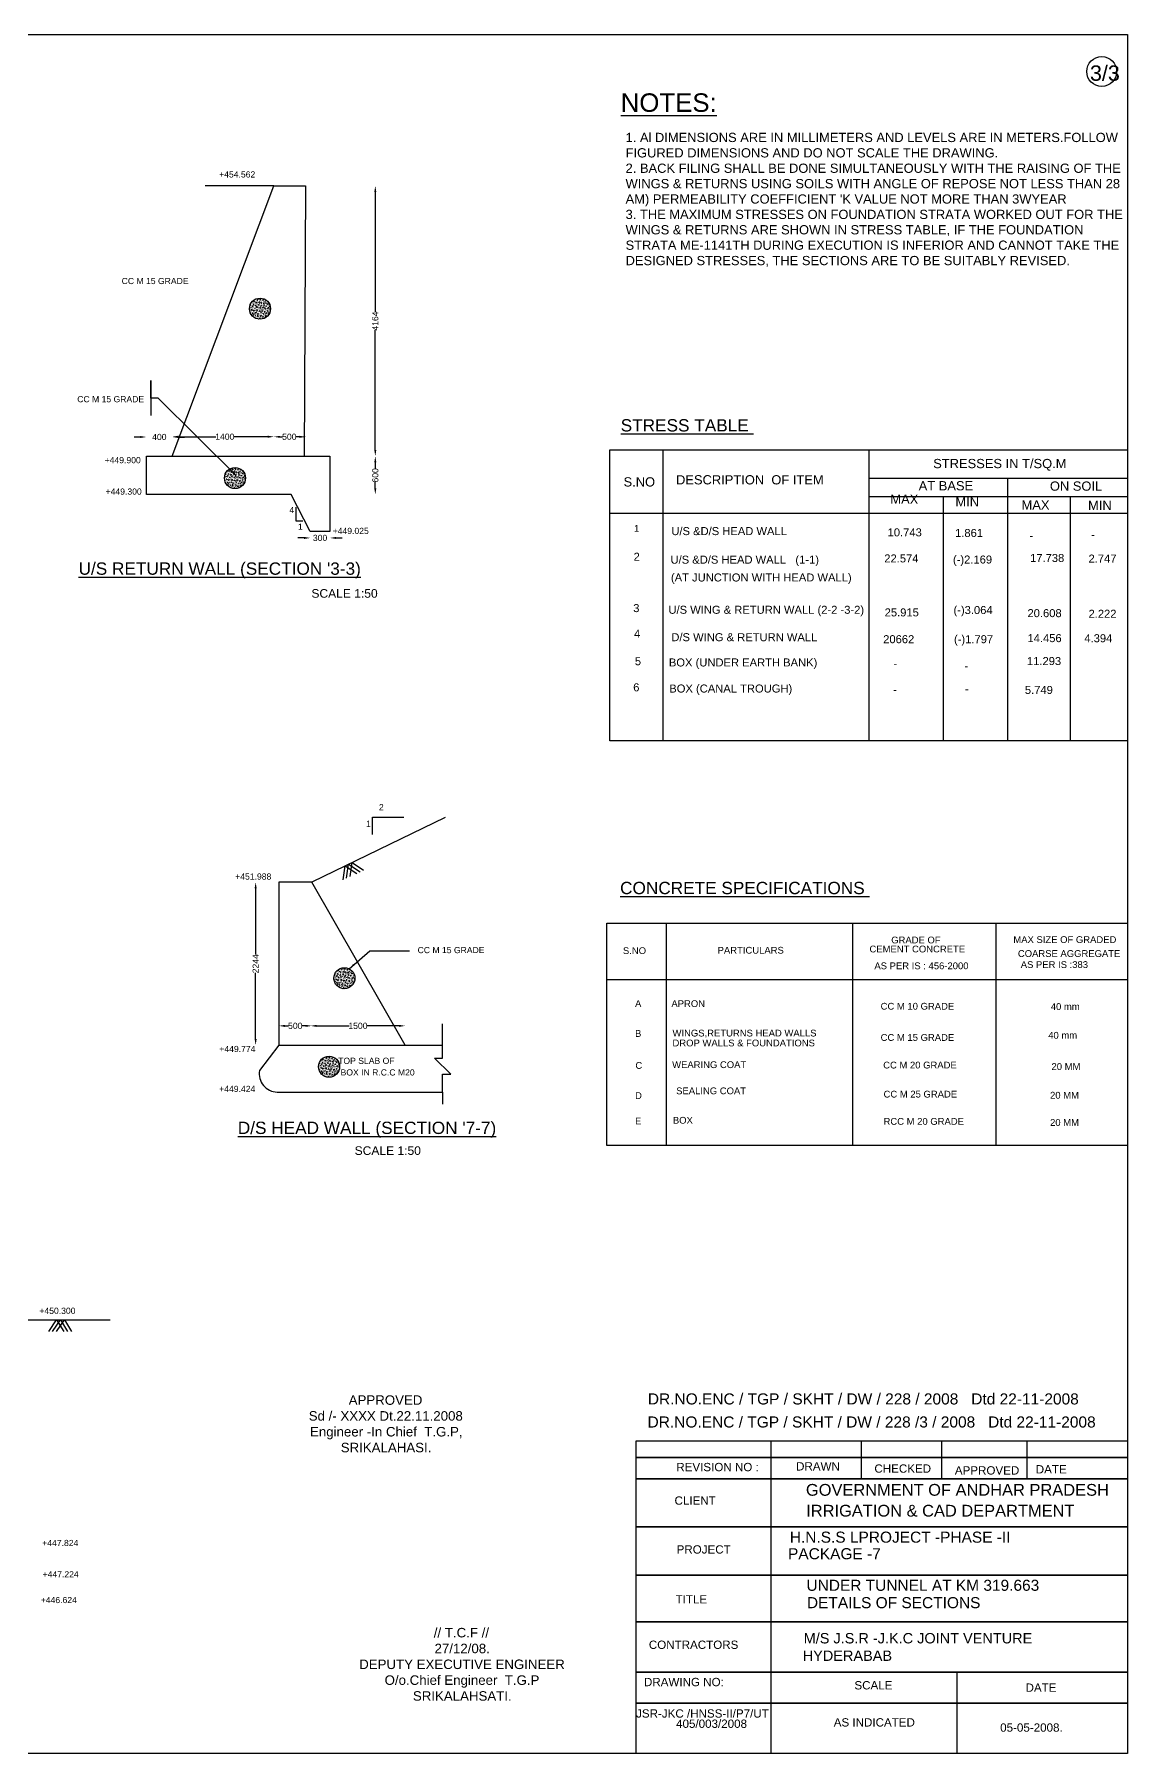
# Model space of a CAD drawing. Header units: millimetres. Extents: x 5124 to 2324472, y 2311 to 45665123.
# Drawn here: x 2235669 to 2324472, y 45525453 to 45665123 of the extents above; entities that cross this region are included whole.
import ezdxf

# ---------------------------------------------------------------- set-up
doc = ezdxf.new("R2010")
doc.units = ezdxf.units.MM
doc.header["$MEASUREMENT"] = 0
doc.layers.add('DRAWING', color=2, linetype='Continuous')
doc.layers.add('TEXT', color=7, linetype='Continuous')
doc.styles.get("Standard").update_dxf_attribs({"font": 'arial.ttf', "height": 500})
doc.dimstyles.get("Standard").update_dxf_attribs({"dimtxt": 500, "dimasz": 500, "dimexe": 0.18, "dimexo": 0.0625, "dimgap": 0.09, "dimtad": 0, "dimdec": 0, "dimzin": 0, "dimdsep": 46, "dimtxsty": 'Standard', "dimcen": 0.09, "dimse1": 1, "dimse2": 1, "dimadec": 0, "dimazin": 0, "dimtfac": 1, "dimtdec": 0, "dimtofl": 0, "dimtmove": 0, "dimatfit": 3, "dimfxl": 1, "dimtolj": 1, "dimtzin": 0, "dimarcsym": 0})

# ---------------------------------------------------------------- blocks, each defined once
blk = doc.blocks.new('*D60')
at = {"layer": 'Defpoints', "color": 0, "transparency": 16777216}
for p in [(2257704, 45652814), (2263362, 45652814), (2257594, 45630857)]:
    blk.add_point(p, dxfattribs=at)
at = {"layer": 'TEXT', "color": 0, "lineweight": -2, "transparency": 16777216}
for p, q in [((2263362, 45652314), (2263362, 45642591)), ((2263362, 45631357), (2263362, 45641080))]:
    blk.add_line(p, q, dxfattribs=at)
at = {"layer": 'TEXT', "color": 0, "transparency": 16777216}
for points in [[(2263279, 45652314), (2263445, 45652314), (2263362, 45652814)], [(2263279, 45631357), (2263445, 45631357), (2263362, 45630857)]]:
    blk.add_solid(points, dxfattribs=at)
at = {"layer": 'TEXT', "color": 0, "transparency": 16777216, "insert": (2263362, 45641835), "char_height": 500, "attachment_point": 5, "rotation": 90}
blk.add_mtext('\\A1;4164', dxfattribs=at)
blk = doc.blocks.new('*D61')
at = {"layer": 'Defpoints', "color": 0, "transparency": 16777216}
for p in [(2257594, 45630857), (2256536, 45627736), (2263362, 45627736)]:
    blk.add_point(p, dxfattribs=at)
at = {"layer": 'TEXT', "color": 0, "lineweight": -2, "transparency": 16777216}
for p, q in [((2263362, 45630357), (2263362, 45629850)), ((2263362, 45628236), (2263362, 45628744))]:
    blk.add_line(p, q, dxfattribs=at)
at = {"layer": 'TEXT', "color": 0, "transparency": 16777216}
for points in [[(2263279, 45630357), (2263445, 45630357), (2263362, 45630857)], [(2263279, 45628236), (2263445, 45628236), (2263362, 45627736)]]:
    blk.add_solid(points, dxfattribs=at)
at = {"layer": 'TEXT', "color": 0, "transparency": 16777216, "insert": (2263362, 45629297), "char_height": 500, "attachment_point": 5, "rotation": 90}
blk.add_mtext('\\A1;600', dxfattribs=at)
blk = doc.blocks.new('*D77')
at = {"layer": 'Defpoints', "color": 0, "transparency": 16777216}
for p in [(2255516, 45596245), (2253642, 45583000), (2255516, 45583000)]:
    blk.add_point(p, dxfattribs=at)
at = {"layer": 'TEXT', "color": 0, "lineweight": -2, "transparency": 16777216}
for p, q in [((2253642, 45595745), (2253642, 45590372)), ((2253642, 45583500), (2253642, 45588872))]:
    blk.add_line(p, q, dxfattribs=at)
at = {"layer": 'TEXT', "color": 0, "transparency": 16777216}
for points in [[(2253558, 45595745), (2253725, 45595745), (2253642, 45596245)], [(2253558, 45583500), (2253725, 45583500), (2253642, 45583000)]]:
    blk.add_solid(points, dxfattribs=at)
at = {"layer": 'TEXT', "color": 0, "transparency": 16777216, "insert": (2253642, 45589622), "char_height": 500, "attachment_point": 5, "rotation": 90}
blk.add_mtext('\\A1;2244', dxfattribs=at)
blk = doc.blocks.new('*D78')
at = {"layer": 'Defpoints', "color": 0, "transparency": 16777216}
for p in [(2255516, 45596245), (2258203, 45596245), (2258203, 45584575)]:
    blk.add_point(p, dxfattribs=at)
at = {"layer": 'TEXT', "color": 0, "lineweight": -2, "transparency": 16777216}
for p, q in [((2256016, 45584575), (2256308, 45584575)), ((2257703, 45584575), (2257411, 45584575))]:
    blk.add_line(p, q, dxfattribs=at)
at = {"layer": 'TEXT', "color": 0, "transparency": 16777216}
for points in [[(2256016, 45584658), (2256016, 45584491), (2255516, 45584575)], [(2257703, 45584658), (2257703, 45584491), (2258203, 45584575)]]:
    blk.add_solid(points, dxfattribs=at)
at = {"layer": 'TEXT', "color": 0, "transparency": 16777216, "insert": (2256860, 45584575), "char_height": 500, "attachment_point": 5}
blk.add_mtext('\\A1;500', dxfattribs=at)
blk = doc.blocks.new('*D79')
at = {"layer": 'Defpoints', "color": 0, "transparency": 16777216}
for p in [(2258106, 45596245), (2265795, 45584575), (2265795, 45583000)]:
    blk.add_point(p, dxfattribs=at)
at = {"layer": 'TEXT', "color": 0, "lineweight": -2, "transparency": 16777216}
for p, q in [((2258606, 45584575), (2261228, 45584575)), ((2265295, 45584575), (2262673, 45584575))]:
    blk.add_line(p, q, dxfattribs=at)
at = {"layer": 'TEXT', "color": 0, "transparency": 16777216}
for points in [[(2258606, 45584658), (2258606, 45584491), (2258106, 45584575)], [(2265295, 45584658), (2265295, 45584491), (2265795, 45584575)]]:
    blk.add_solid(points, dxfattribs=at)
at = {"layer": 'TEXT', "color": 0, "transparency": 16777216, "insert": (2261950, 45584575), "char_height": 500, "attachment_point": 5}
blk.add_mtext('\\A1;1500', dxfattribs=at)
blk = doc.blocks.new('*D91')
at = {"layer": 'Defpoints', "color": 0, "transparency": 16777216}
for p in [(2246870, 45632414), (2244771, 45630862), (2246870, 45630862)]:
    blk.add_point(p, dxfattribs=at)
at = {"layer": 'TEXT', "color": 0, "lineweight": -2, "transparency": 16777216}
for p, q in [((2244271, 45632414), (2243771, 45632414)), ((2247370, 45632414), (2247870, 45632414))]:
    blk.add_line(p, q, dxfattribs=at)
at = {"layer": 'TEXT', "color": 0, "transparency": 16777216}
for points in [[(2244271, 45632497), (2244271, 45632331), (2244771, 45632414)], [(2247370, 45632497), (2247370, 45632331), (2246870, 45632414)]]:
    blk.add_solid(points, dxfattribs=at)
at = {"layer": 'TEXT', "color": 0, "transparency": 16777216, "insert": (2245820, 45632414), "char_height": 500, "attachment_point": 5}
blk.add_mtext('\\A1;400', dxfattribs=at)
blk = doc.blocks.new('*D92')
at = {"layer": 'Defpoints', "color": 0, "transparency": 16777216}
for p in [(2255125, 45652814), (2257704, 45652801), (2257704, 45632429)]:
    blk.add_point(p, dxfattribs=at)
at = {"layer": 'TEXT', "color": 0, "lineweight": -2, "transparency": 16777216}
for p, q in [((2255625, 45632429), (2255825, 45632429)), ((2257204, 45632429), (2256928, 45632429))]:
    blk.add_line(p, q, dxfattribs=at)
at = {"layer": 'TEXT', "color": 0, "transparency": 16777216}
for points in [[(2255625, 45632512), (2255625, 45632345), (2255125, 45632429)], [(2257204, 45632512), (2257204, 45632345), (2257704, 45632429)]]:
    blk.add_solid(points, dxfattribs=at)
at = {"layer": 'TEXT', "color": 0, "transparency": 16777216, "insert": (2256377, 45632429), "char_height": 500, "attachment_point": 5}
blk.add_mtext('\\A1;500', dxfattribs=at)
blk = doc.blocks.new('*D93')
at = {"layer": 'Defpoints', "color": 0, "transparency": 16777216}
for p in [(2255125, 45652814), (2255125, 45632437), (2246877, 45630811)]:
    blk.add_point(p, dxfattribs=at)
at = {"layer": 'TEXT', "color": 0, "lineweight": -2, "transparency": 16777216}
for p, q in [((2247377, 45632437), (2250415, 45632437)), ((2254625, 45632437), (2251859, 45632437))]:
    blk.add_line(p, q, dxfattribs=at)
at = {"layer": 'TEXT', "color": 0, "transparency": 16777216}
for points in [[(2247377, 45632520), (2247377, 45632354), (2246877, 45632437)], [(2254625, 45632520), (2254625, 45632354), (2255125, 45632437)]]:
    blk.add_solid(points, dxfattribs=at)
at = {"layer": 'TEXT', "color": 0, "transparency": 16777216, "insert": (2251137, 45632437), "char_height": 500, "attachment_point": 5}
blk.add_mtext('\\A1;1400', dxfattribs=at)
blk = doc.blocks.new('*D95')
at = {"layer": 'Defpoints', "color": 0, "transparency": 16777216}
for p in [(2258079, 45624739), (2259672, 45624739), (2259672, 45624214)]:
    blk.add_point(p, dxfattribs=at)
at = {"layer": 'TEXT', "color": 0, "lineweight": -2, "transparency": 16777216}
for p, q in [((2257579, 45624214), (2257079, 45624214)), ((2260172, 45624214), (2260672, 45624214))]:
    blk.add_line(p, q, dxfattribs=at)
at = {"layer": 'TEXT', "color": 0, "transparency": 16777216}
for points in [[(2257579, 45624297), (2257579, 45624130), (2258079, 45624214)], [(2260172, 45624297), (2260172, 45624130), (2259672, 45624214)]]:
    blk.add_solid(points, dxfattribs=at)
at = {"layer": 'TEXT', "color": 0, "transparency": 16777216, "insert": (2258876, 45624214), "char_height": 500, "attachment_point": 5}
blk.add_mtext('\\A1;300', dxfattribs=at)

msp = doc.modelspace()

# ---------------------------------------------------------------- hatches: boundary and pattern name
at = {"layer": 'DRAWING'}
h = msp.add_hatch(dxfattribs=at)
h.set_pattern_fill('AR-CONC', color=0, scale=30, style=0)
h.set_pattern_definition([(50, (112063.9, 13303.77), (215.1780548, -18.8256405), [22.5, -247.5]), (355, (112063.9, 13303.77), (-41.6254001, 225.6576401), [18, -198]), (100.4514, (112081.83, 13302.2), (173.5528145, 206.8318626), [19.122057, -210.3426336]), (46.1842, (112063.9, 13363.77), (320.1723146, -49.6557043), [33.75, -371.25]), (96.6356, (112090.58, 13359.63), (280.3988117, 292.2353613), [28.6830864, -315.5139]), (351.1842, (112063.9, 13363.77), (280.3985835, 292.2355803), [27, -297]), (21, (112093.9, 13348.77), (179.07211564, -120.7856672), [22.5, -247.5]), (326, (112093.9, 13348.77), (72.9945996, 217.5450135), [18, -198]), (71.4514, (112108.82, 13338.7), (252.0667886, 96.759149), [19.122057, -210.3426336]), (37.5, (112063.895, 13303.766), (3.6479566, 99.86815615), [0, -195.6, 0, -201, 0, -198.75]), (7.5, (112063.9, 13303.77), (78.92086123, 118.32351356), [0, -114.6, 0, -191.1, 0, -75.75]), (327.5, (111996.995, 13303.766), (160.14673085, -6.76646152), [0, -75, 0, -234, 0, -310.5]), (317.5, (111967, 13303.77), (174.9558508, 30.0314947), [0, -97.5, 0, -155.4, 0, -220.5])])
edge = h.paths.add_edge_path()
edge.add_arc((2253996.7, 45642842.1), 854.7, 0, 360)
h = msp.add_hatch(dxfattribs=at)
h.set_pattern_fill('AR-CONC', color=0, scale=30, style=0)
h.set_pattern_definition([(50, (110032.33, -458.02), (215.1780548, -18.8256405), [22.5, -247.5]), (355, (110032.33, -458.02), (-41.6254001, 225.6576401), [18, -198]), (100.4514, (110050.26, -459.59), (173.5528145, 206.8318626), [19.122057, -210.3426336]), (46.1842, (110032.33, -398.02), (320.1723146, -49.6557043), [33.75, -371.25]), (96.6356, (110059, -402.15), (280.3988117, 292.2353613), [28.6830864, -315.5139]), (351.1842, (110032.33, -398), (280.3985835, 292.2355803), [27, -297]), (21, (110062.33, -413.02), (179.07211564, -120.7856672), [22.5, -247.5]), (326, (110062.33, -413.02), (72.9945996, 217.5450135), [18, -198]), (71.4514, (110077.25, -423.08), (252.0667886, 96.759149), [19.122057, -210.3426336]), (37.5, (110032.33, -458.02), (3.6479566, 99.86815615), [0, -195.6, 0, -201, 0, -198.75]), (7.5, (110032.33, -458.02), (78.92086123, 118.32351356), [0, -114.6, 0, -191.1, 0, -75.75]), (327.5, (109965.43, -458.02), (160.14673085, -6.76646152), [0, -75, 0, -234, 0, -310.5]), (317.5, (109935.43, -458.02), (174.9558508, 30.0314947), [0, -97.5, 0, -155.4, 0, -220.5])])
edge = h.paths.add_edge_path()
edge.add_arc((2251965.1, 45629080.3), 854.7, 0, 360)
h = msp.add_hatch(dxfattribs=at)
h.set_pattern_fill('AR-CONC', color=0, scale=30, style=0)
h.set_pattern_definition([(50, (118916.85, -41092.08), (215.1780548, -18.8256405), [22.5, -247.5]), (355, (118916.85, -41092.08), (-41.6254001, 225.6576401), [18, -198]), (100.4514, (118934.78, -41093.65), (173.5528145, 206.8318626), [19.122057, -210.3426336]), (46.1842, (118916.85, -41032.08), (320.1723146, -49.6557043), [33.75, -371.25]), (96.6356, (118943.53, -41036.22), (280.3988117, 292.2353613), [28.6830864, -315.5139]), (351.1842, (118916.85, -41032.1), (280.3985835, 292.2355803), [27, -297]), (21, (118946.85, -41047.08), (179.07211564, -120.7856672), [22.5, -247.5]), (326, (118946.85, -41047.08), (72.9945996, 217.5450135), [18, -198]), (71.4514, (118961.77, -41057.15), (252.0667886, 96.759149), [19.122057, -210.3426336]), (37.5, (118916.846, -41092.084), (3.6479566, 99.86815615), [0, -195.6, 0, -201, 0, -198.75]), (7.5, (118916.85, -41092.08), (78.92086123, 118.32351356), [0, -114.6, 0, -191.1, 0, -75.75]), (327.5, (118849.946, -41092.084), (160.14673085, -6.76646152), [0, -75, 0, -234, 0, -310.5]), (317.5, (118819.95, -41092.08), (174.9558508, 30.0314947), [0, -97.5, 0, -155.4, 0, -220.5])])
edge = h.paths.add_edge_path()
edge.add_arc((2260849.6, 45588446.3), 854.7, 0, 360)
h = msp.add_hatch(dxfattribs=at)
h.set_pattern_fill('AR-CONC', color=0, scale=30, style=0)
h.set_pattern_definition([(50, (117673.26, -48280.6), (215.1780548, -18.8256405), [22.5, -247.5]), (355, (117673.26, -48280.6), (-41.6254001, 225.6576401), [18, -198]), (100.4514, (117691.2, -48282.16), (173.5528145, 206.8318626), [19.122057, -210.3426336]), (46.1842, (117673.26, -48220.6), (320.1723146, -49.6557043), [33.75, -371.25]), (96.6356, (117699.94, -48224.73), (280.3988117, 292.2353613), [28.6830864, -315.5139]), (351.1842, (117673.26, -48220.6), (280.3985835, 292.2355803), [27, -297]), (21, (117703.26, -48235.6), (179.07211564, -120.7856672), [22.5, -247.5]), (326, (117703.26, -48235.6), (72.9945996, 217.5450135), [18, -198]), (71.4514, (117718.19, -48245.66), (252.0667886, 96.759149), [19.122057, -210.3426336]), (37.5, (117673.26, -48280.59), (3.6479566, 99.86815615), [0, -195.6, 0, -201, 0, -198.75]), (7.5, (117673.26, -48280.59), (78.92086123, 118.32351356), [0, -114.6, 0, -191.1, 0, -75.75]), (327.5, (117606.36, -48280.59), (160.14673085, -6.76646152), [0, -75, 0, -234, 0, -310.5]), (317.5, (117576.36, -48280.59), (174.9558508, 30.0314947), [0, -97.5, 0, -155.4, 0, -220.5])])
edge = h.paths.add_edge_path()
edge.add_arc((2259606, 45581257.8), 854.7, 0, 360)

# ---------------------------------------------------------------- linework, layer by layer
at = {"layer": 'DRAWING', "color": 0}
for points in [[(2257593.9, 45630857.4), (2259671.8, 45630857.4), (2259671.8, 45624738.6), (2258079.4, 45624738.6), (2256535.5, 45627736.1), (2244770.7, 45627736.1), (2244770.7, 45630862.4), (2246869.7, 45630862.4), (2255124.7, 45652813.6), (2249535.3, 45652813.6)], [(2255124.7, 45652813.6), (2257703.8, 45652813.6), (2257593.9, 45630857.4)], [(2246869.7, 45630862.4), (2257593.9, 45630857.4)], [(2260757.2, 45596428.3), (2260914.5, 45597563.2), (2261848.4, 45596953)], [(2261034.3, 45596563.1), (2261191.6, 45597698), (2262125.5, 45597087.8)], [(2261321.1, 45596702.6), (2261478.4, 45597837.4), (2262412.2, 45597227.2)], [(2265794.9, 45582999.9), (2258203.2, 45596244.6)], [(2268830.9, 45579189.1), (2268830.9, 45580663.2), (2269485.2, 45580663.2), (2268177.8, 45581961.2), (2268826.5, 45581961.2), (2268826.5, 45584748.6)], [(2255516.5, 45582999.9), (2268826.5, 45582999.9)], [(2268830.9, 45579189.1), (2268830.9, 45578215.4)], [(2193505.9, 45540669.6), (2231164, 45540669.6), (2232643.6, 45538081.8), (2234228.7, 45538081.8), (2234228.7, 45542463.9), (2232175.1, 45542463.9), (2232175.1, 45560694.6), (2241817, 45560694.6)], [(2236837.2, 45559742.8), (2237475, 45560694.6), (2238047.9, 45559737.4)], [(2237145.2, 45559742.8), (2237783, 45560694.6), (2238356, 45559737.4)], [(2237464.1, 45559742.8), (2238101.9, 45560694.6), (2238674.9, 45559737.4)]]:
    msp.add_lwpolyline(points, dxfattribs=at)
msp.add_lwpolyline([(2269041.5, 45601515.7), (2258203.2, 45596244.6), (2255516.5, 45596244.6), (2255516.5, 45582999.9), (2253945, 45580950.4, 0.45313576), (2255392.4, 45579189.1), (2268830.9, 45579189.1)], format="xyb", dxfattribs=at)
for centre in [(2253996.7, 45642842.1), (2251965.1, 45629080.3), (2260849.6, 45588446.3), (2259606, 45581257.8)]:
    msp.add_circle(centre, 854.7, dxfattribs=at)
at = {"layer": 'TEXT', "color": 0}
for points in [[(2324472.2, 45525452.6), (2116778.5, 45525452.6), (2116778.5, 45665122.7), (2324472.2, 45665122.7)], [(2282409.3, 45631369.8), (2324472.2, 45631369.8), (2324472.2, 45607719.9), (2282409.3, 45607719.9)], [(2282182.5, 45592920.7), (2324472.2, 45592920.7), (2324472.2, 45574854.5), (2282182.5, 45574854.5)], [(2324472.2, 45525452.6), (2284545, 45525452.6), (2284545, 45550856.8), (2324472.2, 45550856.8)]]:
    msp.add_lwpolyline(points, close=True, dxfattribs=at)
at = {"layer": 'TEXT'}
for points in [[(2252062.9, 45629292.5), (2245737.1, 45635579.1), (2245115.7, 45635579.1), (2245115.7, 45637006), (2245115.7, 45635579.1), (2245115.7, 45634173)], [(2256909, 45626720.2), (2256909, 45625613.2), (2257488.2, 45625613.2)]]:
    msp.add_lwpolyline(points, dxfattribs=at)
at = {"layer": 'TEXT', "color": 0}
for points in [[(2286711.8, 45631369.8), (2286711.8, 45607719.9)], [(2303440.7, 45631369.8), (2303440.7, 45607719.9)], [(2303440.7, 45629061.3), (2324472.2, 45629061.3)], [(2314711.5, 45629061.3), (2314711.5, 45607719.9)], [(2303440.7, 45627585.5), (2324472.2, 45627585.5)], [(2309480.8, 45627585.5), (2309480.8, 45607719.9)], [(2319819.2, 45627585.5), (2319819.2, 45607719.9)], [(2282409.3, 45626232.7), (2324472.2, 45626232.7)], [(2263131.1, 45600113.1), (2263131.1, 45601520.5), (2265669.4, 45601520.5)], [(2286998.5, 45592920.7), (2286998.5, 45574854.5)], [(2302126.7, 45592920.7), (2302126.7, 45574854.5)], [(2313777.1, 45592920.7), (2313777.1, 45574854.5)], [(2282182.5, 45588336.4), (2324472.2, 45588336.4)], [(2295501.5, 45550856.8), (2295501.5, 45525452.6)], [(2302829.4, 45550856.8), (2302829.4, 45547765.3)], [(2309366.7, 45550856.8), (2309366.7, 45547765.3)], [(2316292.3, 45550856.8), (2316292.3, 45547765.3)], [(2324472.2, 45549508.9), (2284545, 45549508.9), (2324472.2, 45549508.9)], [(2324472.2, 45547765.3), (2284545, 45547765.3), (2324472.2, 45547765.3)], [(2324472.2, 45543872.3), (2284545, 45543872.3), (2324472.2, 45543872.3)], [(2324472.2, 45539941), (2284545, 45539941), (2324472.2, 45539941)], [(2324472.2, 45536150.6), (2284545, 45536150.6), (2324472.2, 45536150.6)], [(2324472.2, 45532081.6), (2284545, 45532081.6), (2324472.2, 45532081.6)], [(2310624.4, 45525452.6), (2310624.4, 45532081.6)], [(2324472.2, 45529554.9), (2284545, 45529554.9), (2324472.2, 45529554.9)]]:
    msp.add_lwpolyline(points, dxfattribs=at)
msp.add_circle((2322368.4, 45662103.1), 1213.2, dxfattribs=at)

# ---------------------------------------------------------------- texts
for s, height, p in [('3/3', 1250, (2321414.7, 45661353.3)), ('%%UNOTES:', 1500, (2283295.2, 45658830.5)), ('+454.562', 500, (2250676.9, 45653496)), ('CC M 15 GRADE', 500, (2242758.3, 45644836.6)), ('CC M 15 GRADE', 500, (2239150.4, 45635236.7)), ('%%USTRESS TABLE ', 1000, (2283295.2, 45632862.6)), ('+449.900', 500, (2241377.1, 45630284.4)), ('STRESSES IN T/SQ.M', 750, (2308680.3, 45629883.2)), ('S.NO', 750, (2283528, 45628392.2)), ('DESCRIPTION  OF ITEM', 750, (2287791.1, 45628562.6)), ('+449.300', 500, (2241455.8, 45627731.7)), ('MAX', 750, (2305199.5, 45626985.2)), ('AT BASE', 750, (2307500.6, 45628078)), ('MIN', 750, (2310485.7, 45626772.2)), ('ON SOIL', 750, (2318159.3, 45628050.1)), ('4', 500, (2256378.9, 45626231.8)), ('MAX', 750, (2315857.2, 45626516.6)), ('MIN', 750, (2321261, 45626488.2)), ('1', 500, (2257078.1, 45624873.5)), ('+449.025', 500, (2259898.3, 45624535.3)), ('1', 550, (2284377.9, 45624714.7)), ('U/S &D/S HEAD WALL', 650, (2287410.7, 45624443.8)), ('10.743', 650, (2304975.5, 45624342.2)), ('1.861', 650, (2310454.5, 45624291.8)), ('-', 650, (2316507.3, 45624080.3)), ('-', 650, (2321508.4, 45624158.1)), ("%%UU/S RETURN WALL (SECTION '3-3)", 1000, (2239259.2, 45621222.7)), ('2', 650, (2284344.2, 45622360.6)), ('U/S &D/S HEAD WALL   (1-1)', 650, (2287343.4, 45622123.3)), ('22.574', 650, (2304706.8, 45622224.4)), ('(-)2.169', 650, (2310285.2, 45622134.8)), ('17.738', 650, (2316549.6, 45622261.6)), ('2.747', 650, (2321296.8, 45622212.5)), ('(AT JUNCTION WITH HEAD WALL)', 650, (2287377, 45620677.1)), ('SCALE 1:50', 700, (2258171.9, 45619356.2)), ('3', 650, (2284310.5, 45618190.3)), ('U/S WING & RETURN WALL (2-2 -3-2)', 650, (2287175.1, 45618053.9)), ('25.915', 650, (2304736.7, 45617839.5)), ('(-)3.064', 650, (2310327.5, 45618032.2)), ('20.608', 650, (2316338, 45617778.4)), ('2.222', 650, (2321296.8, 45617729.3)), ('4', 650, (2284377.9, 45616105.2)), ('D/S WING & RETURN WALL', 650, (2287410.9, 45615825.1)), ('20662', 650, (2304617.2, 45615662)), ('(-)1.797', 650, (2310369.8, 45615663.7)), ('14.456', 650, (2316338, 45615748.3)), ('4.394', 650, (2320958.1, 45615741.5)), ('5', 650, (2284445.2, 45613874.1)), ('BOX (UNDER EARTH BANK)', 650, (2287209, 45613773.6)), ('-', 650, (2305453.1, 45613693.3)), ('-', 650, (2311217, 45613485.4)), ('11.293', 650, (2316295.6, 45613887.3)), ('6', 650, (2284310.5, 45611755.4)), ('BOX (CANAL TROUGH)', 650, (2287242.6, 45611654.9)), ('5.749', 650, (2316126.9, 45611539.9)), ('-', 650, (2305423.8, 45611562.9)), ('-', 650, (2311259.3, 45611624.5)), ('2', 500, (2263656.7, 45602091.6)), ('1', 500, (2262610.4, 45600743.4)), ('+451.988', 500, (2251983.4, 45596454.6)), ('%%UCONCRETE SPECIFICATIONS ', 1000, (2283246.3, 45595276)), ('GRADE OF ', 550, (2305269.4, 45591274.3)), ('MAX SIZE OF GRADED ', 550, (2315192.1, 45591307.6)), ('CC M 15 GRADE', 500, (2266798.9, 45590481.5)), ('S.NO', 550, (2283475.6, 45590409.5)), ('PARTICULARS ', 550, (2291167.4, 45590442.7)), ('CEMENT CONCRETE', 550, (2303504.7, 45590542.3)), ('COARSE AGGREGATE ', 550, (2315558.3, 45590176.3)), ('AS PER IS :383', 550, (2315791.4, 45589278)), ('AS PER IS : 456-2000', 550, (2303904.2, 45589178.2)), ('A', 550, (2284461.9, 45586102.6)), ('APRON ', 550, (2287415.2, 45586102.6)), ('CC M 10 GRADE', 550, (2304410.8, 45585894.2)), ('40 mm', 550, (2318232.2, 45585864.7)), ('B', 550, (2284461.9, 45583682.7)), ('WINGS,RETURNS HEAD WALLS ', 550, (2287503.8, 45583712.3)), ('+449.774', 500, (2250693.4, 45582447.2)), ('DROP WALLS & FOUNDATIONS ', 550, (2287503.8, 45582909)), ('CC M 15 GRADE', 550, (2304410.8, 45583356.4)), ('40 mm', 550, (2318025.5, 45583533.4)), ('TOP SLAB OF ', 500, (2260345.7, 45581485.8)), ('C', 550, (2284491.4, 45581085.8)), ('WEARING COAT ', 550, (2287474.3, 45581144.9)), ('CC M 20 GRADE', 550, (2304617.5, 45581113.6)), ('20 MM', 550, (2318291.3, 45580995.5)), ('BOX IN R.C.C M20', 500, (2260543.2, 45580542.6)), ('+449.424', 500, (2250682.4, 45579203.2)), ('D', 550, (2284461.9, 45578636.5)), ('SEALING COAT ', 550, (2287799.1, 45579020.1)), ('CC M 25 GRADE', 550, (2304647, 45578752.7)), ('20 MM', 550, (2318173.2, 45578664.2)), ('BOX', 550, (2287533.3, 45576629.8)), ("%%UD/S HEAD WALL (SECTION '7-7)", 1000, (2252193.8, 45575790.3)), ('E', 550, (2284461.9, 45576570.7)), ('RCC M 20 GRADE', 550, (2304647, 45576539.5)), ('20 MM', 550, (2318173.2, 45576450.9)), ('SCALE 1:50', 700, (2261683.9, 45574089.7)), ('+450.300', 500, (2236075.5, 45561178.9)), ('DR.NO.ENC / TGP / SKHT / DW / 228 / 2008   Dtd 22-11-2008', 900, (2285502.3, 45553817.1)), ('DR.NO.ENC / TGP / SKHT / DW / 228 /3 / 2008   Dtd 22-11-2008', 900, (2285477, 45551944.2)), ('REVISION NO :', 674.145, (2287813.2, 45548395.4)), ('DRAWN ', 674.14, (2297542.2, 45548452.2)), ('CHECKED', 674.14, (2303905, 45548273.2)), ('APPROVED', 674.14, (2310439.5, 45548123.7)), ('DATE ', 674.14, (2317011.4, 45548213.2)), ('GOVERNMENT OF ANDHAR PRADESH ', 955.038, (2298341.8, 45546403.3)), ('CLIENT ', 674.14, (2287668.6, 45545675.3)), ('IRRIGATION & CAD DEPARTMENT ', 955.038, (2298365.6, 45544709.4)), ('+447.824', 500, (2236306.6, 45542315.3)), ('PROJECT ', 674.14, (2287837.3, 45541703.5)), ('H.N.S.S LPROJECT -PHASE -II', 898.86, (2297032.2, 45542588.3)), ('PACKAGE -7', 898.86, (2296887.8, 45541241.9)), ('+447.224', 500, (2236337.4, 45539770.4)), ('UNDER TUNNEL AT KM 319.663', 898.86, (2298385.8, 45538678.1)), ('+446.624', 500, (2236188.1, 45537679.6)), ('TITLE ', 674.14, (2287753.5, 45537649.9)), ('DETAILS OF SECTIONS ', 898.86, (2298424, 45537266.5)), ('M/S J.S.R -J.K.C JOINT VENTURE ', 842.681, (2298156.6, 45534405.3)), ('CONTRACTORS ', 674.145, (2285581.7, 45533960.2)), ('HYDERABAB ', 842.68, (2298078.3, 45532985.3)), ('DRAWING NO:', 674.145, (2285185.6, 45530930.6)), ('SCALE ', 674.14, (2302281.4, 45530666.6)), ('DATE ', 674.14, (2316183.3, 45530475.8)), ('JSR-JKC /HNSS-II/P7/UT', 674.145, (2284545, 45528376.7)), ('AS INDICATED ', 674.145, (2300600.9, 45527652.7)), ('405/003/2008', 674.145, (2287795.9, 45527544.7)), ('05-05-2008.', 674.145, (2314121, 45527233.1))]:
    msp.add_text(s, height=height, dxfattribs=at).set_placement(p)
at = {"layer": 'TEXT', "color": 0, "attachment_point": 1}
for s, insert, char_height, width in [("1. Al DIMENSIONS ARE IN MILLIMETERS AND LEVELS ARE IN METERS.FOLLOW FIGURED DIMENSIONS AND DO NOT SCALE THE DRAWING. \\P2. BACK FILING SHALL BE DONE SIMULTANEOUSLY WITH THE RAISING OF THE WINGS & RETURNS USING SOILS WITH ANGLE OF REPOSE NOT LESS THAN 28 AM) PERMEABILITY COEFFICIENT 'K VALUE NOT MORE THAN 3WYEAR \\P3. THE MAXIMUM STRESSES ON FOUNDATION STRATA WORKED OUT FOR THE WINGS & RETURNS ARE SHOWN IN STRESS TABLE, IF THE FOUNDATION STRATA ME-1141TH DURING EXECUTION IS INFERIOR AND CANNOT TAKE THE DESIGNED STRESSES, THE SECTIONS ARE TO BE SUITABLY REVISED. ", (2283692.7, 45657125.3), 750, 40640.04), ('\\pi6072.1;APPROVED \\P\\pi2826.2;Sd /- XXXX Dt.22.11.2008\\P\\pi2929.8;Engineer -In Chief  T.G.P, \\P\\pi5425.6;SRIKALAHASI.', (2255127.7, 45554560.1), 771.243, 18074.279), ('\\pi6792.6;// T.C.F //\\P\\pi6853.1;27/12/08.\\P\\pi733.91;DEPUTY EXECUTIVE ENGINEER  \\P\\pi2798.8;O/o.Chief Engineer  T.G.P \\P\\pi5096.5;SRIKALAHSATI.', (2261319.9, 45535665.5), 771.243, 18074.279)]:
    msp.add_mtext(s, dxfattribs=dict(at, insert=insert, char_height=char_height, width=width))

# ---------------------------------------------------------------- dimensions: what is measured, and where the dimension line sits
at = {"layer": 'TEXT', "color": 0}
for base, p1, p2, text, picture, middle in [((2255124.7, 45632436.8), (2246877.5, 45630810.8), (2255124.7, 45652813.6), '1400', '*D93', (2251137, 45632436.8)), ((2257703.7, 45632428.6), (2255124.7, 45652813.6), (2257703.7, 45652800.7), '500', '*D92', (2256376.7, 45632428.6))]:
    dim = msp.add_linear_dim(base=base, p1=p1, p2=p2, text=text, dimstyle='Standard', dxfattribs=at)
    dim.commit()
    dim.dimension.update_dxf_attribs({"geometry": picture, "text_midpoint": middle, "dimtype": 160})
for base, p1, p2, text, picture, middle in [((2263361.8, 45652813.6), (2257593.9, 45630857.4), (2257703.8, 45652813.6), '4164', '*D60', (2263361.8, 45641835.5)), ((2263361.8, 45627736.1), (2257593.9, 45630857.4), (2256535.5, 45627736.1), '600', '*D61', (2263361.8, 45629296.7)), ((2253641.7, 45582999.9), (2255516.5, 45596244.6), (2255516.5, 45582999.9), '2244', '*D77', (2253641.7, 45589622.2))]:
    dim = msp.add_linear_dim(base=base, p1=p1, p2=p2, angle=90, text=text, dimstyle='Standard', dxfattribs=at)
    dim.commit()
    dim.dimension.update_dxf_attribs({"geometry": picture, "text_midpoint": middle})
for base, p1, p2, text, picture, middle in [((2246869.7, 45632414), (2244770.7, 45630862.4), (2246869.7, 45630862.4), '400', '*D91', (2245820.2, 45632414)), ((2258203.2, 45584574.6), (2255516.5, 45596244.6), (2258203.2, 45596244.6), '500', '*D78', (2256859.8, 45584574.6)), ((2265794.9, 45584574.6), (2258105.9, 45596244.6), (2265794.9, 45582999.9), '1500', '*D79', (2261950.4, 45584574.6))]:
    dim = msp.add_linear_dim(base=base, p1=p1, p2=p2, text=text, dimstyle='Standard', dxfattribs=at)
    dim.commit()
    dim.dimension.update_dxf_attribs({"geometry": picture, "text_midpoint": middle})
at = {"layer": 'TEXT'}
dim = msp.add_linear_dim(base=(2259671.8, 45624213.8), p1=(2258079.4, 45624738.6), p2=(2259671.8, 45624738.6), text='300', dimstyle='Standard', dxfattribs=at)
dim.commit()
dim.dimension.update_dxf_attribs({"geometry": '*D95', "text_midpoint": (2258875.6, 45624213.8)})

# ---------------------------------------------------------------- leaders
at = {"layer": 'TEXT', "color": 0}
msp.add_leader([(2261235.3, 45589209), (2262919.9, 45590663.7), (2266132.4, 45590663.7)], dimstyle='Standard', override={"dimgap": 0.09, "dimtad": 0}, dxfattribs=at)

doc.saveas('drawing.dxf')
